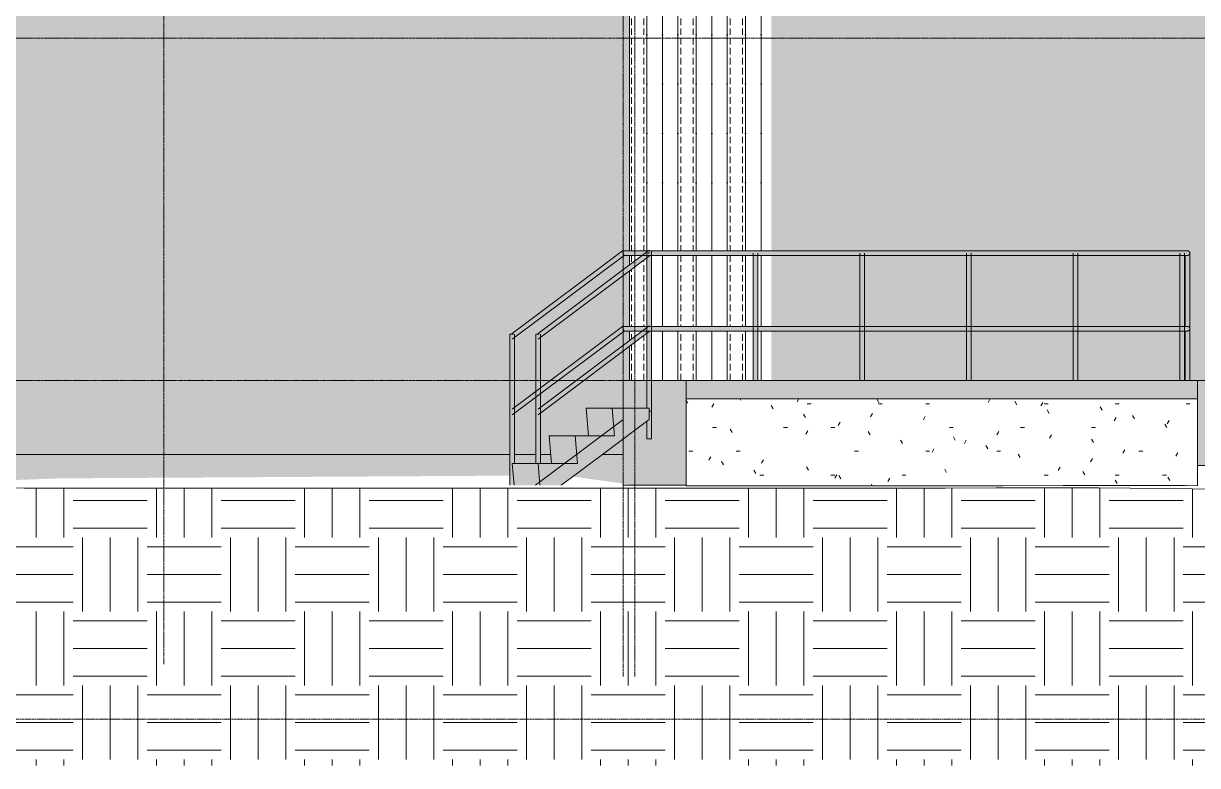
# Model space of a CAD drawing. Header units: inches. Extents: x -4221 to 4014, y -195 to 396.
# Drawn here: x 2600.9 to 2981.7, y -124.9 to 115.7 of the extents above; entities that cross this region are included whole.
import ezdxf

# ---------------------------------------------------------------- set-up
doc = ezdxf.new("R2010")
doc.units = ezdxf.units.IN
doc.header["$MEASUREMENT"] = 0
doc.linetypes.add('Aligning Line 1_8_', pattern=[0.25, 0.125, -0.125])
doc.linetypes.add('Grid Line 1_2_', pattern=[0.875, 0.5, -0.125, 0.125, -0.125])
for name, color, linetype, lineweight in [('A-FLOR-HRAL', 11, 'Continuous', 9), ('A-FLOR-LEVL', 51, 'Continuous', 9), ('A-WALL', 113, 'Continuous', 13), ('A-WALL-PATT', 111, 'Continuous', 20), ('C-BLDG-PADS', 91, 'Continuous', 9), ('C-TOPO', 7, 'Continuous', 9), ('G-ANNO-SYMB', 111, 'Aligning Line 1_8_', 9), ('S-FNDN', 32, 'Continuous', 13), ('S-GRID', 1, 'Continuous', 9), ('S-STRS', 31, 'Continuous', 13)]:
    doc.layers.add(name, color=color, linetype=linetype, lineweight=lineweight)
pattern_1 = [(0, (1273.043, 0), (30.72, 7.68), [1.267, -21.773, 1.267, -21.773, -122.88]), (0, (1273.043, 0), (30.72, 7.68), [-46.08, 1.267, -44.813, 1.267, -21.773, -53.76]), (0, (1273.043, 0), (30.72, 7.68), [-115.2, 1.267, -14.093, 1.267, -37.133]), (120, (1284.563, 3.84), (-22.011075, 22.7643), [1.267, -21.773, 1.267, -21.773, -122.88]), (120, (1284.563, 3.84), (-22.011075, 22.7643), [-46.08, 1.267, -44.813, 1.267, -21.773, -53.76]), (120, (1284.563, 3.84), (-22.011075, 22.7643), [-115.2, 1.267, -14.093, 1.267, -37.133]), (240, (1288.403, 19.2), (-8.708925, -30.4443), [1.267, -21.773, 1.267, -21.773, -122.88]), (240, (1288.403, 19.2), (-8.708925, -30.4443), [-46.08, 1.267, -44.813, 1.267, -21.773, -53.76]), (240, (1288.403, 19.2), (-8.708925, -30.4443), [-115.2, 1.267, -14.093, 1.267, -37.133])]
pattern_2 = [(90, (2803.13, 0), (-16, 1e-15), [16, 0, 0, 0]), (90, (2797.13, 0), (-16, 1e-15), [16, 0, 0, 0]), (90, (2798.13, 0), (-16, 1e-15), [2.143, -13.857]), (90, (2792.13, 0), (-16, 1e-15), [16, 0, 0, 0]), (90, (2798.13, 3.214), (-16, 1e-15), [2.143, -13.857]), (90, (2798.13, 6.429), (-16, 1e-15), [2.143, -13.857]), (90, (2798.13, 9.643), (-16, 1e-15), [2.143, -13.857]), (90, (2798.13, 12.857), (-16, 1e-15), [2.143, -13.857]), (90, (2802.13, 0), (-16, 1e-15), [2.143, -13.857]), (90, (2802.13, 3.214), (-16, 1e-15), [2.143, -13.857]), (90, (2802.13, 6.429), (-16, 1e-15), [2.143, -13.857]), (90, (2802.13, 9.643), (-16, 1e-15), [2.143, -13.857]), (90, (2802.13, 12.857), (-16, 1e-15), [2.143, -13.857])]
pattern_3 = [(0, (1273.043, 0), (24, 24), [24, -24]), (0, (1273.043, 9), (24, 24), [24, -24]), (0, (1273.043, 18), (24, 24), [24, -24]), (90, (1276.043, 21), (-24, 24), [24, -24]), (90, (1285.043, 21), (-24, 24), [24, -24]), (90, (1294.043, 21), (-24, 24), [24, -24])]

# ---------------------------------------------------------------- blocks, each defined once
blk = doc.blocks.new('Railing - Lapeyre - 1 1_2_ Post-1355937-BUILDING ELEVATION - NORTH')
at = {"layer": 'A-FLOR-HRAL'}
h = blk.add_hatch(color=256, dxfattribs=at)
h.paths.add_polyline_path([(3209.95, 16.75), (3209.93, 41.06), (3209.85, 40.87), (3209.66, 40.66), (3209.58, 40.6), (3209.4, 40.53), (3209.01, 40.5), (3208.45, 40.5), (3208.48, 17.5), (3209.4, 17.47), (3209.66, 17.34), (3209.79, 17.21), (3209.89, 17.04), (3209.94, 16.85)], flags=0)
h.paths.add_polyline_path([(3208.45, 0), (3209.95, 0), (3209.93, 16.56), (3209.79, 16.3), (3209.65, 16.16), (3209.47, 16.06), (3209.3, 16.01), (3208.92, 16), (3208.45, 16), (3208.45, 1.96)], flags=0)
for p, q in [((3208.45, 40.5), (3208.45, 17.5)), ((3209.95, 0), (3209.95, 41.25)), ((3208.45, 16), (3208.45, 0))]:
    blk.add_line(p, q, dxfattribs=at)
blk = doc.blocks.new('Railing - Lapeyre - 1 1_2_ Post-V25-BUILDING ELEVATION - NORTH')
at = {"layer": 'A-FLOR-HRAL'}
h = blk.add_hatch(color=256, dxfattribs=at)
h.paths.add_polyline_path([(3172.88, 16.75), (3172.88, 41.25), (3172.13, 40.5), (3172.17, 17.46), (3172.78, 16.85)], flags=0)
h.paths.add_polyline_path([(3172.13, 0), (3172.88, 0), (3172.88, 16.75), (3172.13, 16)], flags=0)
h = blk.add_hatch(color=256, dxfattribs=at)
h.paths.add_polyline_path([(3172.88, 16.75), (3173.63, 17.5), (3173.59, 40.54), (3172.88, 41.25), (3172.88, 16.9)], flags=0)
h.paths.add_polyline_path([(3173.63, 0), (3173.59, 16.04), (3172.88, 16.75), (3172.88, 0), (3173.62, 0)], flags=0)
for p, q in [((3172.13, 41.25), (3172.13, 0)), ((3173.63, 0), (3173.63, 41.25))]:
    blk.add_line(p, q, dxfattribs=at)
blk = doc.blocks.new('Railing - Lapeyre - 1 1_2_ Post-V26-BUILDING ELEVATION - NORTH')
at = {"layer": 'A-FLOR-HRAL'}
blk.add_hatch(color=256, dxfattribs=at).paths.add_polyline_path([(3033.83, -9), (3034.58, -9), (3034.58, 41.25), (3034.18, 41.25), (3034.17, 41.01), (3034.17, 40.87), (3034.09, 40.53), (3033.83, 39.75), (3033.87, 17.41), (3033.98, 17.24), (3034.15, 16.9), (3034.16, 16.68), (3034.17, 16.51), (3034.17, 16.37), (3034.1, 16.06), (3033.83, 15.25), (3033.83, -8.61)], flags=0)
h = blk.add_hatch(color=256, dxfattribs=at)
h.paths.add_polyline_path([(3034.93, -10), (3035.33, -10), (3035.3, 16.03), (3034.58, 16.75), (3034.58, -10), (3034.77, -10)], flags=0)
h.paths.add_polyline_path([(3034.58, 16.75), (3035.33, 17.56), (3035.3, 40.53), (3034.58, 41.25), (3034.58, 16.94)], flags=0)
for p, q in [((3033.83, 41.25), (3033.83, -9)), ((3034.2, 41.25), (3034.58, 41.25)), ((3035.33, -10), (3035.33, 41.25)), ((3035.33, -10), (3034.58, -10))]:
    blk.add_line(p, q, dxfattribs=at)
blk = doc.blocks.new('Railing - Railing-1339868-BUILDING ELEVATION - NORTH')
at = {"layer": 'A-FLOR-HRAL'}
blk.add_hatch(color=256, dxfattribs=at).paths.add_polyline_path([(3209.95, 41.25), (3209.93, 41.44), (3209.85, 41.62), (3209.66, 41.84), (3209.58, 41.9), (3209.4, 41.97), (3209.2, 42), (3035.25, 41.97), (3035.11, 41.87), (3034.77, 41.69), (3034.58, 41.62), (3034.58, 41.25), (3209.66, 41.25)], flags=0)
h = blk.add_hatch(color=256, dxfattribs=at)
h.paths.add_polyline_path([(3207.45, 41.25), (3208.2, 40.5), (3209.4, 40.53), (3209.66, 40.66), (3209.74, 40.73), (3209.85, 40.87), (3209.93, 41.06), (3209.95, 41.25), (3207.65, 41.25)], flags=0)
h.paths.add_polyline_path([(3204.43, 40.5), (3206.73, 40.53), (3207.45, 41.25), (3172.88, 41.25), (3173.63, 40.5), (3184.19, 40.5)], flags=0)
h.paths.add_polyline_path([(3139.05, 40.5), (3172.17, 40.54), (3172.88, 41.25), (3138.3, 41.25), (3139.04, 40.51)], flags=0)
h.paths.add_polyline_path([(3103.73, 41.25), (3104.48, 40.5), (3137.58, 40.53), (3138.3, 41.25), (3103.92, 41.25)], flags=0)
h.paths.add_polyline_path([(3069.15, 41.25), (3069.9, 40.5), (3103, 40.53), (3103.73, 41.25), (3069.35, 41.25)], flags=0)
h.paths.add_polyline_path([(3035.33, 40.5), (3068.43, 40.53), (3069.15, 41.25), (3034.58, 41.25), (3035.33, 40.5)], flags=0)
h = blk.add_hatch(color=256, dxfattribs=at)
h.paths.add_polyline_path([(3209.66, 16.75), (3209.95, 16.75), (3209.93, 16.94), (3209.85, 17.13), (3209.66, 17.34), (3209.58, 17.4), (3209.29, 17.49), (3208.91, 17.5), (3208.18, 17.47), (3207.45, 16.75)], flags=0)
h.paths.add_polyline_path([(3172.88, 16.75), (3207.45, 16.75), (3206.7, 17.5), (3173.59, 17.46), (3173.03, 16.9)], flags=0)
h.paths.add_polyline_path([(3138.3, 16.75), (3172.88, 16.75), (3172.13, 17.5), (3139.03, 17.47), (3138.42, 16.86)], flags=0)
h.paths.add_polyline_path([(3103.73, 16.75), (3138.3, 16.75), (3137.55, 17.5), (3104.45, 17.47), (3103.8, 16.83)], flags=0)
h.paths.add_polyline_path([(3076.64, 16.75), (3103.73, 16.75), (3102.98, 17.5), (3069.88, 17.47), (3069.15, 16.75), (3074.2, 16.75)], flags=0)
h.paths.add_polyline_path([(3069.15, 16.75), (3068.4, 17.5), (3035.3, 17.47), (3034.58, 16.75), (3068.56, 16.75)], flags=0)
h = blk.add_hatch(color=256, dxfattribs=at)
h.paths.add_polyline_path([(3207.45, 16.75), (3208.2, 16), (3209.4, 16.03), (3209.66, 16.16), (3209.73, 16.22), (3209.85, 16.37), (3209.93, 16.56), (3209.95, 16.75), (3209.66, 16.75)], flags=0)
h.paths.add_polyline_path([(3172.88, 16.75), (3173.63, 16), (3206.73, 16.03), (3207.45, 16.75), (3183.53, 16.75)], flags=0)
h.paths.add_polyline_path([(3138.3, 16.75), (3139.05, 16), (3172.17, 16.04), (3172.88, 16.75), (3141.72, 16.75)], flags=0)
h.paths.add_polyline_path([(3103.73, 16.75), (3104.48, 16), (3137.58, 16.03), (3138.3, 16.75), (3120.82, 16.75)], flags=0)
h.paths.add_polyline_path([(3069.15, 16.75), (3069.9, 16), (3103, 16.03), (3103.73, 16.75), (3074.2, 16.75)], flags=0)
h.paths.add_polyline_path([(3035.33, 16), (3068.43, 16.03), (3069.15, 16.75), (3034.58, 16.75), (3035.33, 16)], flags=0)
for p, q in [((3209.2, 42), (3034.58, 42)), ((3034.58, 41.25), (3034.58, 41.62)), ((3034.58, 40.5), (3209.2, 40.5)), ((3209.2, 17.5), (3034.58, 17.5)), ((3034.58, 16), (3209.2, 16))]:
    blk.add_line(p, q, dxfattribs=at)
for points, knots in [([(3209.95, 41.25), (3209.95, 41.32), (3209.94, 41.41), (3209.9, 41.54), (3209.85, 41.63), (3209.81, 41.69), (3209.77, 41.74), (3209.72, 41.79), (3209.66, 41.85), (3209.59, 41.89), (3209.54, 41.92), (3209.49, 41.94), (3209.44, 41.96), (3209.4, 41.97), (3209.35, 41.99), (3209.3, 41.99), (3209.25, 42), (3209.22, 42), (3209.2, 42)], [0, 0, 0, 0, 0.0833333, 0.125, 0.1666667, 0.2083333, 0.2291667, 0.25, 0.2916667, 0.3333333, 0.3541667, 0.375, 0.3958333, 0.4166667, 0.4375, 0.4583333, 0.4791667, 0.5, 0.5, 0.5, 0.5]), ([(3209.2, 40.5), (3209.22, 40.5), (3209.25, 40.5), (3209.3, 40.51), (3209.35, 40.51), (3209.4, 40.53), (3209.44, 40.54), (3209.49, 40.56), (3209.54, 40.58), (3209.58, 40.6), (3209.62, 40.63), (3209.67, 40.66), (3209.72, 40.71), (3209.77, 40.76), (3209.81, 40.81), (3209.85, 40.87), (3209.9, 40.96), (3209.94, 41.09), (3209.95, 41.18), (3209.95, 41.25)], [0.5, 0.5, 0.5, 0.5, 0.5208333, 0.5416667, 0.5625, 0.5833333, 0.6041667, 0.625, 0.6458333, 0.6666667, 0.6875, 0.7083333, 0.75, 0.7708333, 0.7916667, 0.8333333, 0.875, 0.9166667, 1, 1, 1, 1]), ([(3209.95, 16.75), (3209.95, 16.82), (3209.94, 16.91), (3209.9, 17.04), (3209.85, 17.13), (3209.81, 17.19), (3209.77, 17.24), (3209.72, 17.29), (3209.66, 17.35), (3209.59, 17.39), (3209.54, 17.42), (3209.49, 17.44), (3209.44, 17.46), (3209.4, 17.47), (3209.35, 17.49), (3209.3, 17.49), (3209.25, 17.5), (3209.22, 17.5), (3209.2, 17.5)], [0, 0, 0, 0, 0.0833333, 0.125, 0.1666667, 0.2083333, 0.2291667, 0.25, 0.2916667, 0.3333333, 0.3541667, 0.375, 0.3958333, 0.4166667, 0.4375, 0.4583333, 0.4791667, 0.5, 0.5, 0.5, 0.5]), ([(3209.2, 16), (3209.22, 16), (3209.25, 16), (3209.3, 16.01), (3209.35, 16.01), (3209.4, 16.03), (3209.44, 16.04), (3209.49, 16.06), (3209.54, 16.08), (3209.58, 16.1), (3209.62, 16.13), (3209.67, 16.16), (3209.72, 16.21), (3209.77, 16.26), (3209.81, 16.31), (3209.85, 16.37), (3209.9, 16.46), (3209.94, 16.59), (3209.95, 16.68), (3209.95, 16.75)], [0.5, 0.5, 0.5, 0.5, 0.5208333, 0.5416667, 0.5625, 0.5833333, 0.6041667, 0.625, 0.6458333, 0.6666667, 0.6875, 0.7083333, 0.75, 0.7708333, 0.7916667, 0.8333333, 0.875, 0.9166667, 1, 1, 1, 1])]:
    blk.add_open_spline(points, degree=3, knots=knots, dxfattribs=at)
for name, p in [('Railing - Lapeyre - 1 1_2_ Post-V26-BUILDING ELEVATION - NORTH', (0, 0)), ('Railing - Lapeyre - 1 1_2_ Post-V25-BUILDING ELEVATION - NORTH', (-103.73, 0)), ('Railing - Lapeyre - 1 1_2_ Post-V25-BUILDING ELEVATION - NORTH', (-69.15, 0)), ('Railing - Lapeyre - 1 1_2_ Post-V25-BUILDING ELEVATION - NORTH', (-34.58, 0)), ('Railing - Lapeyre - 1 1_2_ Post-V25-BUILDING ELEVATION - NORTH', (0, 0)), ('Railing - Lapeyre - 1 1_2_ Post-V25-BUILDING ELEVATION - NORTH', (34.58, 0)), ('Railing - Lapeyre - 1 1_2_ Post-1355937-BUILDING ELEVATION - NORTH', (0, 0))]:
    blk.add_blockref(name, p)
blk = doc.blocks.new('Railing - Lapeyre - 1 1_2_ Post-1355956-BUILDING ELEVATION - NORTH')
at = {"layer": 'A-FLOR-HRAL'}
for p, q in [((3033.83, 42), (3033.83, -9)), ((3033.83, 42), (3034.58, 42)), ((3034.58, 42), (3035.3, 42)), ((3035.33, 41.29), (3035.33, 42)), ((3035.33, 16.79), (3035.33, 41.21)), ((3035.33, -10), (3035.33, 16.71))]:
    blk.add_line(p, q, dxfattribs=at)
blk = doc.blocks.new('Railing - Lapeyre - 1 1_2_ Post-V27-BUILDING ELEVATION - NORTH')
at = {"layer": 'A-FLOR-HRAL'}
blk.add_hatch(color=256, dxfattribs=at).paths.add_polyline_path([(2990.21, -33.94), (2990.21, 15), (2989.46, 15), (2989.48, -33.9), (2989.83, -33.93), (2990.2, -33.94)], flags=0)
h = blk.add_hatch(color=256, dxfattribs=at)
h.paths.add_polyline_path([(2990.21, -33.94), (2990.78, -33.91), (2990.21, -27), (2990.21, -33.59)], flags=0)
h.paths.add_polyline_path([(2990.74, -27), (2990.96, -27), (2990.93, -10.61), (2990.21, -10.25), (2990.21, -27), (2990.71, -27)], flags=0)
h.paths.add_polyline_path([(2990.21, -10.25), (2990.96, -8.75), (2990.93, 13.89), (2990.21, 14.25), (2990.21, -10.01)], flags=0)
h.paths.add_polyline_path([(2990.21, 14.25), (2990.58, 15), (2990.21, 15), (2990.21, 14.49)], flags=0)
for p, q in [((2989.46, 15), (2989.46, -33.95)), ((2989.46, 15), (2990.21, 15)), ((2990.21, 15), (2990.58, 15)), ((2990.96, -27), (2990.96, 15))]:
    blk.add_line(p, q, dxfattribs=at)
blk = doc.blocks.new('Railing - Railing-1340472-BUILDING ELEVATION - NORTH')
at = {"layer": 'A-FLOR-HRAL'}
for points in [[(2990.21, 14.25), (3026.21, 41.25), (3025.92, 41.97), (2990.21, 15.16), (2990.21, 15), (2990.58, 15), (2990.4, 14.64)], [(3026.27, 41.25), (3034.58, 41.25), (3033.83, 42), (3025.97, 41.97), (3026.21, 41.25)], [(2990.96, 13.88), (3026.45, 40.53), (3026.21, 41.25), (2990.21, 14.25), (2990.93, 13.89)], [(3026.46, 40.5), (3032.4, 40.53), (3034.15, 41.11), (3034.18, 41.25), (3026.21, 41.25), (3026.45, 40.53)], [(3027.37, 16.75), (3034.17, 16.77), (3034.09, 17.05), (3033.83, 17.5), (3025.97, 17.47), (3026.21, 16.75), (3026.75, 16.75)], [(3031.98, 16), (3032.4, 16.03), (3034.15, 16.61), (3034.18, 16.75), (3026.21, 16.75), (3026.46, 16), (3031.62, 16)]]:
    blk.add_hatch(color=256, dxfattribs=at).paths.add_polyline_path(points, flags=0)
h = blk.add_hatch(color=256, dxfattribs=at)
h.paths.add_polyline_path([(2998.58, -3.97), (3026.21, 16.75), (3025.92, 17.47), (2999.3, -2.52), (2998.73, -3.67)], flags=0)
h.paths.add_polyline_path([(2990.21, -10.25), (2998.58, -3.97), (2997.83, -3.6), (2990.93, -8.8), (2990.4, -9.86)], flags=0)
h = blk.add_hatch(color=256, dxfattribs=at)
h.paths.add_polyline_path([(2998.58, -3.97), (2999.33, -4.35), (3026.45, 16.03), (3026.21, 16.75), (3000.62, -2.44)], flags=0)
h.paths.add_polyline_path([(2990.96, -10.62), (2997.85, -5.42), (2998.58, -3.97), (2990.21, -10.25), (2990.93, -10.61)], flags=0)
for p, q in [((3025.96, 42), (2990.21, 15.19)), ((3034.58, 42), (3025.96, 42)), ((2990.21, 13.31), (3026.46, 40.5)), ((3026.46, 40.5), (3034.58, 40.5)), ((3025.96, 17.5), (2990.21, -9.31)), ((2990.21, -11.19), (3026.46, 16)), ((3034.58, 17.5), (3025.96, 17.5)), ((3026.46, 16), (3034.58, 16))]:
    blk.add_line(p, q, dxfattribs=at)
at = {"layer": 'A-FLOR-HRAL', "flags": 128}
blk.add_lwpolyline([(2990.21, 15.01), (2990.21, 15.06), (2990.21, 15.16), (2990.21, 15.19)], dxfattribs=at)
at = {"layer": 'A-FLOR-HRAL'}
for points in [[(3026.21, 41.25), (3026.19, 41.32), (3026.14, 41.45), (3026.08, 41.63), (3026.03, 41.79), (3025.99, 41.91), (3025.96, 41.98), (3025.96, 42), (3025.96, 42)], [(3026.21, 16.75), (3026.19, 16.82), (3026.14, 16.95), (3026.08, 17.13), (3026.03, 17.29), (3025.99, 17.41), (3025.96, 17.48), (3025.96, 17.5), (3025.96, 17.5)]]:
    blk.add_open_spline(points, degree=3, dxfattribs=at)
for points in [[(3026.46, 40.5), (3026.46, 40.5), (3026.44, 40.55), (3026.39, 40.71), (3026.33, 40.87), (3026.27, 41.05), (3026.23, 41.18), (3026.21, 41.25)], [(3026.46, 16), (3026.46, 16), (3026.44, 16.05), (3026.39, 16.21), (3026.33, 16.37), (3026.27, 16.55), (3026.23, 16.68), (3026.21, 16.75)]]:
    blk.add_open_spline(points, degree=3, knots=[0.5, 0.5, 0.5, 0.5, 0.6666667, 0.75, 0.8333333, 0.9166667, 1, 1, 1, 1], dxfattribs=at)
for name in ['Railing - Lapeyre - 1 1_2_ Post-1355956-BUILDING ELEVATION - NORTH', 'Railing - Lapeyre - 1 1_2_ Post-V27-BUILDING ELEVATION - NORTH']:
    blk.add_blockref(name, (0, 0))
blk = doc.blocks.new('Railing - Lapeyre - 1 1_2_ Post-1355958-BUILDING ELEVATION - NORTH')
at = {"layer": 'A-FLOR-HRAL'}
h = blk.add_hatch(color=254, dxfattribs=at)
h.paths.add_polyline_path([(3033.85, -19), (3034.58, -19), (3034.56, -12.7), (3033.83, -13.25), (3033.83, -19)], flags=0)
h.paths.add_polyline_path([(3034.58, 41.25), (3034.58, 42), (3033.85, 41.97), (3034.44, 41.39)], flags=0)
h = blk.add_hatch(color=254, dxfattribs=at)
h.paths.add_polyline_path([(3035.33, -19), (3035.29, -10), (3034.58, -10), (3034.58, -19), (3035.3, -19)], flags=0)
h.paths.add_polyline_path([(3034.58, 41.65), (3034.83, 41.72), (3035.3, 42), (3034.58, 41.97), (3034.58, 41.72)], flags=0)
for p, q in [((3033.83, 42), (3033.83, -9)), ((3033.83, 42), (3034.58, 42)), ((3034.58, 42), (3035.3, 42)), ((3035.33, 41.29), (3035.33, 42)), ((3035.33, 16.79), (3035.33, 41.21)), ((3035.33, -19), (3035.33, 16.71)), ((3033.83, -13.25), (3033.83, -19)), ((3034.58, -19), (3033.83, -19)), ((3035.33, -19), (3034.58, -19))]:
    blk.add_line(p, q, dxfattribs=at)
blk = doc.blocks.new('Railing - Lapeyre - 1 1_2_ Post-V33-BUILDING ELEVATION - NORTH')
at = {"layer": 'A-FLOR-HRAL'}
h = blk.add_hatch(color=254, dxfattribs=at)
h.paths.add_polyline_path([(2998.58, -33.88), (2998.56, -33.42), (2997.97, -33.86), (2998.57, -33.88)], flags=0)
h.paths.add_polyline_path([(2997.83, -27), (2998.58, -27), (2998.58, -3.97), (2997.83, -5.47), (2997.83, -26.23)], flags=0)
h.paths.add_polyline_path([(2998.58, -3.97), (2998.58, 15), (2997.83, 15), (2997.88, -3.62), (2998.45, -3.91)], flags=0)
h = blk.add_hatch(color=254, dxfattribs=at)
h.paths.add_polyline_path([(2998.58, -33.88), (2999.15, -33.86), (2999.08, -33.03), (2998.58, -33.41), (2998.58, -33.76)], flags=0)
h.paths.add_polyline_path([(2999.32, -27), (2999.33, -27), (2999.3, -10.61), (2998.58, -10.25), (2998.58, -27), (2999.3, -27)], flags=0)
h.paths.add_polyline_path([(2998.58, -10.25), (2999.33, -8.75), (2999.3, -4.33), (2998.58, -3.97), (2998.58, -10.01)], flags=0)
h.paths.add_polyline_path([(2998.58, 14.25), (2998.95, 15), (2998.58, 15), (2998.58, 14.49)], flags=0)
h.paths.add_polyline_path([(2998.58, -3.97), (2999.33, -2.47), (2999.3, 13.89), (2998.58, 14.25), (2998.58, -3.78)], flags=0)
for p, q in [((2997.83, 15), (2997.83, -27)), ((2997.83, 15), (2998.58, 15)), ((2998.58, 15), (2998.95, 15)), ((2999.33, -27), (2999.33, 15))]:
    blk.add_line(p, q, dxfattribs=at)
blk = doc.blocks.new('Railing - Railing-1379388-BUILDING ELEVATION - NORTH')
at = {"layer": 'A-FLOR-HRAL'}
h = blk.add_hatch(color=254, dxfattribs=at)
h.paths.add_polyline_path([(2998.58, 14.25), (3034.18, 40.95), (3034.15, 41.11), (3032.25, 40.44), (2998.58, 15.16), (2998.58, 15), (2998.95, 15), (2998.7, 14.49)], flags=0)
h.paths.add_polyline_path([(3034.5, 42), (3034.58, 42), (3034.54, 42.16), (3034.38, 42), (3034.5, 42)], flags=0)
for points in [[(2999.33, 13.88), (3033.84, 39.79), (3033.93, 40.07), (3034.05, 40.39), (3034.17, 40.88), (3034.18, 40.95), (2998.58, 14.25), (2999.3, 13.89)], [(2998.58, -10.25), (3034.18, 16.45), (3034.15, 16.61), (3032.25, 15.94), (2999.3, -8.8), (2998.77, -9.86)], [(2999.33, -10.62), (3033.84, 15.29), (3033.93, 15.57), (3034.05, 15.89), (3034.17, 16.38), (3034.18, 16.45), (2998.58, -10.25), (2999.3, -10.61)]]:
    blk.add_hatch(color=254, dxfattribs=at).paths.add_polyline_path(points, flags=0)
for p, q in [((3034.58, 42.19), (2998.58, 15.19)), ((2998.58, 13.31), (3034.58, 40.31)), ((3034.58, 17.69), (2998.58, -9.31)), ((2998.58, -11.19), (3034.58, 15.81))]:
    blk.add_line(p, q, dxfattribs=at)
at = {"layer": 'A-FLOR-HRAL', "flags": 128}
for points in [[(3034.58, 42.19), (3034.58, 42.16), (3034.58, 42.06), (3034.58, 42.01)], [(2998.58, 15.01), (2998.58, 15.06), (2998.58, 15.16), (2998.58, 15.19)]]:
    blk.add_lwpolyline(points, dxfattribs=at)
for name in ['Railing - Lapeyre - 1 1_2_ Post-1355958-BUILDING ELEVATION - NORTH', 'Railing - Lapeyre - 1 1_2_ Post-V33-BUILDING ELEVATION - NORTH']:
    blk.add_blockref(name, (0, 0))

msp = doc.modelspace()

# ---------------------------------------------------------------- hatches: boundary and pattern name
at = {"layer": 'A-WALL-PATT', "lineweight": 9}
h = msp.add_hatch(dxfattribs=at)
h.set_pattern_fill('FP_26', color=9, style=0, pattern_type=2)
h.set_pattern_definition([(90, (2854.442, 0), (-16, 1e-15), [16, 0, 0, 0]), (90, (2848.442, 0), (-16, 1e-15), [16, 0, 0, 0]), (90, (2849.442, 0), (-16, 1e-15), [2.143, -13.857]), (90, (2843.442, 0), (-16, 1e-15), [16, 0, 0, 0]), (90, (2849.442, 3.214), (-16, 1e-15), [2.143, -13.857]), (90, (2849.442, 6.429), (-16, 1e-15), [2.143, -13.857]), (90, (2849.442, 9.643), (-16, 1e-15), [2.143, -13.857]), (90, (2849.442, 12.857), (-16, 1e-15), [2.143, -13.857]), (90, (2853.442, 0), (-16, 1e-15), [2.143, -13.857]), (90, (2853.442, 3.214), (-16, 1e-15), [2.143, -13.857]), (90, (2853.442, 6.429), (-16, 1e-15), [2.143, -13.857]), (90, (2853.442, 9.643), (-16, 1e-15), [2.143, -13.857]), (90, (2853.442, 12.857), (-16, 1e-15), [2.143, -13.857])])
h.paths.add_polyline_path([(2991.54415, -27.63512), (3328.31706, -27.63512), (3328.31706, 215.13031), (2874.69206, 215.13031), (2874.69206, 208.53677), (2843.44206, 208.53677), (2843.44206, 42), (2978.63618, 41.97444), (2978.89926, 41.83645), (2978.97239, 41.78033), (2979.09158, 41.625), (2979.16651, 41.44411), (2979.19206, 41.05589), (2979.19206, 0), (2981.69206, 0), (2981.69206, -27.63512)], flags=0)
h.paths.add_polyline_path([(2843.44206, 0), (2872.21706, 0), (2872.21706, 16), (2843.44206, 16)], flags=0)
h.paths.add_polyline_path([(2873.71706, 0), (2906.79206, 0), (2906.79206, 16), (2873.71706, 16)], flags=0)
h.paths.add_polyline_path([(2977.69206, 0), (2977.69206, 16), (2977.44206, 16), (2977.44206, 0)], flags=0)
h.paths.add_polyline_path([(2908.29206, 0), (2941.36706, 0), (2941.36706, 16), (2908.29206, 16)], flags=0)
h.paths.add_polyline_path([(2975.94206, 0), (2975.94206, 16), (2942.86706, 16), (2942.86706, 0), (2973.67323, 0)], flags=0)
h.paths.add_polyline_path([(2906.79206, 17.5), (2906.79206, 40.5), (2873.71706, 40.5), (2873.71706, 17.5), (2890.05673, 17.5)], flags=0)
h.paths.add_polyline_path([(2848.24848, 17.5), (2872.21706, 17.5), (2872.21706, 40.5), (2843.44206, 40.5), (2843.44206, 17.5), (2845.98413, 17.5)], flags=0)
h.paths.add_polyline_path([(2908.29206, 17.5), (2941.36706, 17.5), (2941.36706, 40.5), (2908.29206, 40.5), (2908.29206, 30.15379)], flags=0)
h.paths.add_polyline_path([(2963.8015, 17.5), (2975.94206, 17.5), (2975.94206, 40.5), (2942.86706, 40.5), (2942.86706, 17.5), (2952.7691, 17.5)], flags=0)
h.paths.add_polyline_path([(2977.44206, 17.5), (2977.69206, 17.5), (2977.69206, 40.5), (2977.44206, 40.5), (2977.44206, 17.81935)], flags=0)
h.paths.add_polyline_path([(3093.75456, 167.52387), (3093.75456, 177.5633), (3110.50456, 177.5633), (3110.50456, 167.52387), (3094.25456, 167.52387)], flags=0)
h.paths.add_polyline_path([(3094.45797, 168.43845), (3094.75456, 168.43845), (3094.75456, 176.86617), (3094.45797, 176.82784), (3094.45797, 176.71501)], flags=0)
h.paths.add_polyline_path([(3109.50456, 168.43845), (3109.80116, 168.43845), (3109.80116, 176.86617), (3109.50456, 176.82784), (3109.50456, 176.49459)], flags=0)
h = msp.add_hatch(dxfattribs=at)
h.set_pattern_fill('FP_25', color=9, style=0, pattern_type=2)
h.set_pattern_definition(pattern_2)
h.paths.add_polyline_path([(2771.44534, -24), (2771.94534, -24), (2771.44534, -18), (2784.19534, -18), (2783.44534, -9), (2795.44206, -9), (2795.44206, 0), (2797.44206, 0), (2797.44206, 11.03125), (2768.56706, -10.625), (2768.56706, -24)], flags=0)
h.paths.add_polyline_path([(2792.56706, -24), (2795.44206, -24), (2795.44206, -18.96875), (2788.73373, -24)], flags=0)
h.paths.add_polyline_path([(2767.06706, -24), (2767.06706, -5.47121), (2760.19534, -10.625), (2760.19534, -24), (2764.63198, -24)], flags=0)
h.paths.add_polyline_path([(2758.69534, -24), (2758.7209, 15), (2759.44534, 15), (2759.44534, 15.1875), (2795.26857, 42), (2797.44206, 42), (2797.44206, 208.53677), (1354.69206, 208.53677), (1354.71762, 139.44411), (1354.79254, 139.625), (1354.91173, 139.78033), (1355.06706, 139.89952), (1355.24795, 139.97444), (1355.68611, 140), (1410.41067, 140.00336), (1410.59189, 140.07747), (1410.78611, 140.10216), (1411.1335, 140.01139), (1411.33291, 139.89952), (1567.16066, 48.97041), (1567.16066, 0), (1654.87956, 0), (1654.87956, 84), (1694.87956, 84), (1694.87956, 0), (1725.59415, 0), (1725.59415, -6), (1725.59415, -6.00628), (1725.59415, -24), (2722.82373, -24)], flags=0)
h.paths.add_polyline_path([(2788.36201, -18), (2792.56706, -18), (2792.31971, -15.03173), (2791.81706, -15.40871)], flags=0)
h.paths.add_polyline_path([(2768.56706, -8.75), (2797.44206, 12.90625), (2797.44206, 16), (2795.66185, 15.97488), (2768.56706, -4.34621), (2768.56706, -8.61159)], flags=0)
h.paths.add_polyline_path([(2760.19534, -8.75), (2767.06706, -3.59621), (2767.09262, 15), (2767.81706, 15), (2767.81706, 15.1875), (2797.44206, 37.40625), (2797.44206, 40.5), (2795.66185, 40.47488), (2760.19534, 13.875), (2760.19534, -5.08746)], flags=0)
h.paths.add_polyline_path([(2768.56706, -2.47121), (2795.26857, 17.5), (2797.44206, 17.5), (2797.44206, 35.53125), (2768.56706, 13.875), (2768.56706, 0)], flags=0)
h.paths.add_polyline_path([(1468.57623, 0), (1558.98479, 0), (1404.69907, 90), (1354.69206, 90), (1354.69206, 0), (1421.4004, 0)], flags=0)
h.paths.add_polyline_path([(1566.16149, 9.70603), (1566.16066, 12.42563), (1555.65923, 18.55146), (1555.66066, 15.83152), (1566.16066, 9.70652)], flags=0)
h.paths.add_polyline_path([(1566.16268, 13.58215), (1566.16066, 17.42563), (1555.65767, 23.55238), (1555.66066, 19.70833), (1566.16066, 13.58333)], flags=0)
h.paths.add_polyline_path([(1554.66141, 16.41442), (1554.66066, 19.13396), (1519.65923, 39.55146), (1519.66066, 36.83152), (1554.66066, 16.41485)], flags=0)
h.paths.add_polyline_path([(1566.16422, 18.58126), (1566.16066, 22.42563), (1555.6561, 28.55329), (1555.66066, 24.70833), (1566.16066, 18.58333)], flags=0)
h.paths.add_polyline_path([(1554.66261, 20.29053), (1554.66066, 24.13396), (1519.65767, 44.55238), (1519.66066, 40.70833), (1554.66066, 20.29167)], flags=0)
h.paths.add_polyline_path([(1566.16575, 23.58036), (1566.16066, 27.42563), (1555.65453, 33.55421), (1555.66066, 29.70833), (1566.16066, 23.58333)], flags=0)
h.paths.add_polyline_path([(1554.66415, 25.28963), (1554.66066, 29.13396), (1519.6561, 49.55329), (1519.66066, 45.70833), (1554.66066, 25.29167)], flags=0)
h.paths.add_polyline_path([(1566.16728, 28.57947), (1566.16066, 32.42563), (1555.65296, 38.55512), (1555.66066, 34.70833), (1566.16066, 28.58333)], flags=0)
h.paths.add_polyline_path([(1554.6657, 30.28873), (1554.66066, 34.13396), (1519.65453, 54.55421), (1519.66066, 50.70833), (1554.66066, 30.29167)], flags=0)
h.paths.add_polyline_path([(1566.16882, 33.57857), (1566.16066, 37.42563), (1555.65139, 43.55604), (1555.66066, 39.70833), (1566.16066, 33.58333)], flags=0)
h.paths.add_polyline_path([(1554.66724, 35.28783), (1554.66066, 39.13396), (1519.65296, 59.55512), (1519.66066, 55.70833), (1554.66066, 35.29167)], flags=0)
h.paths.add_polyline_path([(1518.66141, 37.41442), (1518.66066, 40.13396), (1507.65923, 46.55146), (1507.66066, 43.83152), (1518.66066, 37.41485)], flags=0)
h.paths.add_polyline_path([(1566.17035, 38.57768), (1566.13453, 41.86202), (1555.65001, 47.97799), (1555.66066, 44.70833), (1566.16066, 38.58333)], flags=0)
h.paths.add_polyline_path([(1554.66879, 40.28693), (1554.66066, 44.13396), (1519.65139, 64.55604), (1519.66066, 60.70833), (1554.66066, 40.29167)], flags=0)
h.paths.add_polyline_path([(1518.66261, 41.29053), (1518.66066, 45.13396), (1507.65767, 51.55238), (1507.66066, 47.70833), (1518.66066, 41.29167)], flags=0)
h.paths.add_polyline_path([(1566.17189, 43.57678), (1566.16066, 47.84678), (1555.64812, 53.97909), (1555.66066, 49.70833), (1566.16066, 43.58333)], flags=0)
h.paths.add_polyline_path([(1506.66141, 44.41442), (1506.66066, 47.13396), (1471.65923, 67.55146), (1471.66066, 64.83152), (1506.66066, 44.41485)], flags=0)
h.paths.add_polyline_path([(1554.67033, 45.28602), (1554.66066, 48.55511), (1519.65001, 68.97799), (1519.66066, 65.70833), (1554.66066, 45.29167)], flags=0)
h.paths.add_polyline_path([(1518.66415, 46.28963), (1518.66066, 50.13396), (1507.6561, 56.55329), (1507.66066, 52.70833), (1518.66066, 46.29167)], flags=0)
h.paths.add_polyline_path([(1506.66261, 48.29053), (1506.66066, 52.13396), (1471.65767, 72.55238), (1471.66066, 68.70833), (1506.66066, 48.29167)], flags=0)
h.paths.add_polyline_path([(1554.67188, 50.28512), (1554.66066, 54.55511), (1519.64812, 74.97909), (1519.66066, 70.70833), (1554.66066, 50.29167)], flags=0)
h.paths.add_polyline_path([(1518.6657, 51.28873), (1518.66066, 55.13396), (1507.65453, 61.55421), (1507.66066, 57.70833), (1518.66066, 51.29167)], flags=0)
h.paths.add_polyline_path([(1506.66415, 53.28963), (1506.66066, 57.13396), (1471.6561, 77.55329), (1471.66066, 73.70833), (1506.66066, 53.29167)], flags=0)
h.paths.add_polyline_path([(1518.66724, 56.28783), (1518.66066, 60.13396), (1507.65296, 66.55512), (1507.66066, 62.70833), (1518.66066, 56.29167)], flags=0)
h.paths.add_polyline_path([(1506.6657, 58.28873), (1506.66066, 62.13396), (1471.65453, 82.55421), (1471.66066, 78.70833), (1506.66066, 58.29167)], flags=0)
h.paths.add_polyline_path([(1518.66879, 61.28693), (1518.66066, 65.13396), (1507.65139, 71.55604), (1507.66066, 67.70833), (1518.66066, 61.29167)], flags=0)
h.paths.add_polyline_path([(1506.66724, 63.28783), (1506.66066, 67.13396), (1471.65296, 87.55512), (1471.66066, 83.70833), (1506.66066, 63.29167)], flags=0)
h.paths.add_polyline_path([(1470.66141, 65.41442), (1470.66066, 68.13396), (1459.65923, 74.55146), (1459.66066, 71.83152), (1470.66066, 65.41485)], flags=0)
h.paths.add_polyline_path([(1518.67033, 66.28602), (1518.66066, 69.55511), (1507.65001, 75.96741), (1507.66066, 72.70833), (1518.66066, 66.29167)], flags=0)
h.paths.add_polyline_path([(1506.66879, 68.28693), (1506.66066, 72.13396), (1471.65139, 92.55604), (1471.66066, 88.70833), (1506.66066, 68.29167)], flags=0)
h.paths.add_polyline_path([(1470.66261, 69.29053), (1470.66066, 73.13396), (1459.65767, 79.55238), (1459.66066, 75.70833), (1470.66066, 69.29167)], flags=0)
h.paths.add_polyline_path([(1518.67188, 71.28512), (1518.66066, 75.55511), (1507.64812, 81.97909), (1507.66066, 77.70833), (1518.66066, 71.29167)], flags=0)
h.paths.add_polyline_path([(1458.66141, 72.41442), (1458.66066, 75.13396), (1423.65923, 95.55146), (1423.66066, 92.83152), (1458.66066, 72.41485)], flags=0)
h.paths.add_polyline_path([(1506.67033, 73.28602), (1506.66066, 76.55511), (1471.65001, 96.97799), (1471.66066, 93.70833), (1506.66066, 73.29167)], flags=0)
h.paths.add_polyline_path([(1470.66415, 74.28963), (1470.66066, 78.13396), (1459.6561, 84.55329), (1459.66066, 80.70833), (1470.66066, 74.29167)], flags=0)
h.paths.add_polyline_path([(1458.66261, 76.29053), (1458.66066, 80.13396), (1423.65767, 100.55238), (1423.66066, 96.70833), (1458.66066, 76.29167)], flags=0)
h.paths.add_polyline_path([(1506.67188, 78.28512), (1506.66066, 82.55511), (1471.64812, 102.97909), (1471.66066, 98.70833), (1506.66066, 78.29167)], flags=0)
h.paths.add_polyline_path([(1470.6657, 79.28873), (1470.66066, 83.13396), (1459.65453, 89.55421), (1459.66066, 85.70833), (1470.66066, 79.29167)], flags=0)
h.paths.add_polyline_path([(1458.66415, 81.28963), (1458.66066, 85.13396), (1423.6561, 105.55329), (1423.66066, 101.70833), (1458.66066, 81.29167)], flags=0)
h.paths.add_polyline_path([(1470.66724, 84.28783), (1470.66066, 88.13396), (1459.65296, 94.55512), (1459.66066, 90.70833), (1470.66066, 84.29167)], flags=0)
h.paths.add_polyline_path([(1458.6657, 86.28873), (1458.66066, 90.13396), (1423.65453, 110.55421), (1423.66066, 106.70833), (1458.66066, 86.29167)], flags=0)
h.paths.add_polyline_path([(1470.66879, 89.28693), (1470.66066, 93.13396), (1459.65139, 99.55604), (1459.66066, 95.70833), (1470.66066, 89.29167)], flags=0)
h.paths.add_polyline_path([(1458.66724, 91.28783), (1458.66066, 95.13396), (1423.65296, 115.55512), (1423.66066, 111.70833), (1458.66066, 91.29167)], flags=0)
h.paths.add_polyline_path([(1422.66141, 93.41442), (1422.66066, 96.13396), (1413.16066, 101.67563), (1413.16066, 98.95652), (1422.66066, 93.41485)], flags=0)
h.paths.add_polyline_path([(1470.67033, 94.28602), (1470.66066, 97.55511), (1459.65001, 103.97799), (1459.66066, 100.70833), (1470.66066, 94.29167)], flags=0)
h.paths.add_polyline_path([(1458.66879, 96.28693), (1458.66066, 100.13396), (1423.65139, 120.55604), (1423.66066, 116.70833), (1458.66066, 96.29167)], flags=0)
h.paths.add_polyline_path([(1422.66261, 97.29053), (1422.66066, 101.13396), (1411.66066, 107.55063), (1411.66066, 103.70833), (1422.66066, 97.29167)], flags=0)
h.paths.add_polyline_path([(1470.67188, 99.28512), (1470.66066, 103.55511), (1459.64812, 109.97909), (1459.66066, 105.70833), (1470.66066, 99.29167)], flags=0)
h.paths.add_polyline_path([(1409.66157, 100.99765), (1409.66066, 103), (1403.94206, 103), (1403.94206, 102), (1407.94326, 102), (1409.66066, 100.99818)], flags=0)
h.paths.add_polyline_path([(1458.67033, 101.28602), (1458.66066, 104.55511), (1423.65001, 124.97799), (1423.66066, 121.70833), (1458.66066, 101.29167)], flags=0)
h.paths.add_polyline_path([(1355.94206, 102), (1361.72503, 102), (1361.72503, 103), (1355.94206, 103)], flags=0)
h.paths.add_polyline_path([(1400.63782, 102), (1402.94206, 102), (1402.94206, 103), (1362.59629, 103), (1362.59629, 102), (1395.41179, 102)], flags=0)
h.paths.add_polyline_path([(1354.69206, 102), (1354.94206, 102), (1354.94206, 138.5), (1355.24795, 138.52556), (1355.00839, 138.6455), (1354.91173, 138.71967), (1354.79254, 138.875), (1354.71762, 139.05589), (1354.69206, 139.05589), (1354.69206, 103)], flags=0)
h.paths.add_polyline_path([(1411.66066, 102), (1412.6046, 102), (1411.66066, 102.55063)], flags=0)
h.paths.add_polyline_path([(1422.66415, 102.28963), (1422.66066, 106.13396), (1411.66066, 112.55063), (1411.66066, 108.70833), (1422.66066, 102.29167)], flags=0)
h.paths.add_polyline_path([(1390.18576, 104), (1402.94206, 104), (1402.94206, 108), (1362.59629, 108), (1362.59629, 104), (1384.95973, 104)], flags=0)
h.paths.add_polyline_path([(1361.72503, 104), (1361.72503, 108), (1355.94206, 108), (1355.94206, 104), (1358.82957, 104)], flags=0)
h.paths.add_polyline_path([(1409.66066, 104), (1409.66249, 104), (1409.66066, 108), (1403.94206, 108), (1403.94206, 104), (1405.86385, 104)], flags=0)
h.paths.add_polyline_path([(1458.67188, 106.28512), (1458.66066, 110.55511), (1423.64812, 130.97909), (1423.66066, 126.70833), (1458.66066, 106.29167)], flags=0)
h.paths.add_polyline_path([(1422.6657, 107.28873), (1422.66066, 111.13396), (1411.66066, 117.55063), (1411.66066, 113.70833), (1422.66066, 107.29167)], flags=0)
h.paths.add_polyline_path([(1379.7337, 109), (1402.94206, 109), (1402.94206, 113), (1362.59629, 113), (1362.59629, 109), (1374.50767, 109)], flags=0)
h.paths.add_polyline_path([(1358.82957, 109), (1361.72503, 109), (1361.72503, 113), (1355.94206, 113), (1355.94206, 109)], flags=0)
h.paths.add_polyline_path([(1405.86385, 109), (1409.66401, 109), (1409.66066, 113), (1403.94206, 113), (1403.94206, 109)], flags=0)
h.paths.add_polyline_path([(1410.65726, 109), (1410.66066, 109), (1410.65726, 109.00012)], flags=0)
h.paths.add_polyline_path([(1422.66724, 112.28783), (1422.66066, 116.13396), (1411.66066, 122.55063), (1411.66066, 118.70833), (1422.66066, 112.29167)], flags=0)
h.paths.add_polyline_path([(1362.59629, 114), (1402.94206, 114), (1402.94206, 118), (1362.59629, 118), (1362.59629, 114.73279)], flags=0)
h.paths.add_polyline_path([(1358.82957, 114), (1361.72503, 114), (1361.72503, 118), (1355.94206, 118), (1355.94206, 114)], flags=0)
h.paths.add_polyline_path([(1409.66066, 114), (1409.66554, 114), (1409.66066, 118), (1403.94206, 118), (1403.94206, 114), (1405.86385, 114)], flags=0)
h.paths.add_polyline_path([(1422.66879, 117.28693), (1422.66066, 121.13396), (1411.66066, 127.55063), (1411.66066, 123.70833), (1422.66066, 117.29167)], flags=0)
h.paths.add_polyline_path([(1403.94206, 119), (1409.66706, 119), (1409.66066, 123), (1403.94206, 123), (1403.94206, 121.78104)], flags=0)
h.paths.add_polyline_path([(1379.7337, 119), (1402.94206, 119), (1402.94206, 123), (1362.59629, 123), (1362.59629, 119), (1374.50767, 119)], flags=0)
h.paths.add_polyline_path([(1358.82957, 119), (1361.72503, 119), (1361.72503, 123), (1355.94206, 123), (1355.94206, 119)], flags=0)
h.paths.add_polyline_path([(1410.65417, 119), (1410.66066, 119), (1410.65417, 119.00022)], flags=0)
h.paths.add_polyline_path([(1422.67033, 122.28602), (1422.66066, 125.55511), (1411.66066, 131.97178), (1411.66066, 128.70833), (1422.66066, 122.29167)], flags=0)
h.paths.add_polyline_path([(1355.94206, 124), (1361.72503, 124), (1361.72503, 128), (1355.94206, 128), (1355.94206, 125.30516)], flags=0)
h.paths.add_polyline_path([(1390.18576, 124), (1402.94206, 124), (1402.94206, 128), (1362.59629, 128), (1362.59629, 124), (1384.95973, 124)], flags=0)
h.paths.add_polyline_path([(1409.66066, 124), (1409.66858, 124), (1409.66066, 128), (1403.94206, 128), (1403.94206, 124), (1405.86385, 124)], flags=0)
h.paths.add_polyline_path([(1422.67188, 127.28512), (1422.66066, 131.55511), (1411.66066, 137.97178), (1411.66066, 133.70833), (1422.66066, 127.29167)], flags=0)
h.paths.add_polyline_path([(1402.94206, 129), (1402.94206, 132.5), (1362.59629, 132.5), (1362.59629, 129), (1400.63782, 129)], flags=0)
h.paths.add_polyline_path([(1410.65108, 129), (1410.66066, 129), (1410.65108, 129.00033)], flags=0)
h.paths.add_polyline_path([(1403.94206, 129), (1409.67011, 129), (1409.66066, 132.5), (1403.94206, 132.5), (1403.94206, 132.35341)], flags=0)
h.paths.add_polyline_path([(1361.72503, 129), (1361.72503, 132.5), (1358.24795, 132.52556), (1358.06706, 132.60048), (1357.91173, 132.71967), (1357.69206, 133), (1355.94206, 133), (1355.94206, 129), (1358.82957, 129)], flags=0)
h.paths.add_polyline_path([(1361.72503, 134), (1361.72503, 138.5), (1355.94206, 138.5), (1355.94206, 134), (1358.97239, 134)], flags=0)
h.paths.add_polyline_path([(1407.16066, 134), (1409.67163, 134), (1409.66066, 138.5), (1403.94206, 138.5), (1403.94206, 134), (1406.96655, 134)], flags=0)
h.paths.add_polyline_path([(1402.94206, 134), (1402.94206, 138.5), (1362.59629, 138.5), (1362.59629, 134), (1400.63782, 134)], flags=0)
h.paths.add_polyline_path([(2553.81706, 167.52387), (2538.06706, 167.52387), (2538.06706, 177.5633), (2554.81706, 177.5633), (2554.81706, 167.52387), (2554.21706, 167.52387)], flags=0)
h.paths.add_polyline_path([(2009.31706, 167.52387), (1993.56706, 167.52387), (1993.56706, 177.5633), (2010.31706, 177.5633), (2010.31706, 167.52387), (2009.71706, 167.52387)], flags=0)
h = msp.add_hatch(dxfattribs=at)
h.set_pattern_fill('FP_25', color=9, style=0, pattern_type=2)
h.set_pattern_definition(pattern_2)
h.paths.add_polyline_path([(2797.44206, 0), (2803.06706, 0), (2803.06706, 15.25), (2797.44206, 11.03125), (2797.44206, 1.96079)], flags=0)
h.paths.add_polyline_path([(2804.56706, 0), (2837.64206, 0), (2837.64206, 16), (2804.56706, 16), (2804.56706, 1.96079)], flags=0)
h.paths.add_polyline_path([(2843.44206, 0), (2843.44206, 16), (2839.14206, 16), (2839.14206, 0)], flags=0)
h.paths.add_polyline_path([(2797.44206, 12.90625), (2801.56706, 16), (2797.44206, 16), (2797.44206, 15.8125)], flags=0)
h.paths.add_polyline_path([(2801.2142, 17.5), (2803.06706, 17.5), (2803.06706, 39.75), (2797.44206, 35.53125), (2797.44206, 17.5), (2801.18398, 17.5)], flags=0)
h.paths.add_polyline_path([(2804.81706, 17.5), (2837.64206, 17.5), (2837.64206, 40.5), (2804.56706, 40.5), (2804.56706, 17.5)], flags=0)
h.paths.add_polyline_path([(2843.44206, 17.5), (2843.44206, 40.5), (2839.14206, 40.5), (2839.14206, 17.5)], flags=0)
h.paths.add_polyline_path([(2797.44206, 37.40625), (2801.56706, 40.5), (2797.44206, 40.5), (2797.44206, 40.3125)], flags=0)
h.paths.add_polyline_path([(2804.49354, 42), (2843.44206, 42), (2843.44206, 208.53677), (2797.44206, 208.53677), (2797.44206, 177.46189), (2809.79814, 177.46189), (2809.70669, 177.35563), (2809.83306, 177.24185), (2810.12249, 177.5633), (2810.48407, 177.23774), (2810.1495, 176.84679), (2810.19206, 176.82784), (2810.1495, 168.43845), (2802.56115, 168.43845), (2801.73766, 167.52387), (2801.37609, 167.84943), (2801.66552, 168.17088), (2801.53682, 168.28677), (2801.53682, 168.33689), (2797.44206, 168.33689), (2797.44206, 42), (2803.62295, 42.04191), (2803.81706, 42.15556), (2803.81706, 42), (2804.46658, 42)], flags=0)
h = msp.add_hatch(dxfattribs=at)
h.set_pattern_fill('FP_23', color=9, style=0, pattern_type=2)
h.set_pattern_definition(pattern_1)
h.paths.add_polyline_path([(2798.62904, -33.95119), (2815.82029, -33.95119), (2815.82034, 0), (2804.56706, 0), (2804.54151, -19), (2803.06706, -19), (2803.06706, -13.25), (2795.44206, -18.96875), (2795.44206, -24), (2788.73373, -24), (2779.16014, -31.18019), (2795.44206, -33.49759)], flags=0)
h.paths.add_polyline_path([(1826.77658, -33.81969), (1826.77675, -33.81969), (1874.09715, -33.57596)], flags=0)
h.paths.add_polyline_path([(2321.37774, -33.81482), (2321.378, -33.81482), (2304.66599, -33.59389)], flags=0)
h.paths.add_polyline_path([(1727.3427, -33.79461), (1729.07751, -33.64675), (1794.43891, -33.35082), (2257.42241, -31.35492), (2289.64219, -31.64884), (2310.41072, -31.79265), (2431.49915, -28.61753), (2445.71693, -28.56195), (2446.87059, -28.58036), (2472.43958, -29.64515), (2518.96839, -31.5312), (2572.18098, -33.30376), (2612.52758, -31.79016), (2758.69534, -30.8974), (2758.69534, -24), (1725.59415, -24), (1725.59448, -33.76867), (1726.33858, -33.77971)], flags=0)
h.paths.add_polyline_path([(1961.00319, -33.20131), (1961.00367, -33.20131), (2174.01737, -32.28301)], flags=0)
h.paths.add_polyline_path([(2776.36201, -27), (2780.56706, -27), (2780.31971, -24.03173), (2777.38573, -26.23221)], flags=0)
h.paths.add_polyline_path([(2772.19534, -27), (2771.94534, -24), (2768.56706, -24), (2768.56706, -27), (2771.44534, -27)], flags=0)
h.paths.add_polyline_path([(2760.19534, -27), (2767.06706, -27), (2767.06706, -24), (2760.19534, -24)], flags=0)
h.paths.add_polyline_path([(2795.44206, -9), (2803.06706, -9), (2803.06706, 0), (2795.44206, 0)], flags=0)
h = msp.add_hatch(dxfattribs=at)
h.set_pattern_fill('FP_23', color=9, style=0, pattern_type=2)
h.set_pattern_definition(pattern_1)
h.paths.add_polyline_path([(2918.54118, -34.18991), (2971.69206, -34.1155), (2971.69206, -6), (2815.82034, -6), (2815.82034, -34.18991), (2916.43158, -34.18991)], flags=0)
h = msp.add_hatch(dxfattribs=at)
h.set_pattern_fill('FP_23', color=9, style=0, pattern_type=2)
h.set_pattern_definition(pattern_1)
h.paths.add_polyline_path([(2981.69206, -34.16566), (2981.69206, -6), (2971.69206, -6), (2971.69206, -34.11852), (2977.49711, -34.1155)], flags=0)
at = {"layer": 'C-BLDG-PADS'}
msp.add_hatch(color=255, dxfattribs=at).paths.add_polyline_path([(2931.86498, -6), (2981.69206, -6), (2981.69206, 0), (2815.82034, 0), (2815.82034, -6), (2890.05673, -6)], flags=0)
at = {"layer": 'C-TOPO'}
h = msp.add_hatch(dxfattribs=at)
h.set_pattern_fill('FP_27', color=256, style=0, pattern_type=2)
h.set_pattern_definition(pattern_3)
h.paths.add_polyline_path([(1725.79029, -124.90771), (2795.44206, -124.90771), (2795.44206, -34.92814), (2601.15739, -34.93867), (2467.41742, -34), (2461.68007, -33.7583), (2421.39233, -33.68991), (2375.70307, -34), (2348.0322, -34), (2321.37809, -33.81483), (2274.67947, -33.2013), (2174.01737, -32.28301), (1803.04223, -33.85492), (1733.66234, -33.88834), (1725.79029, -33.77158), (1725.79029, -68)], flags=0)
h = msp.add_hatch(dxfattribs=at)
h.set_pattern_fill('FP_27', color=256, style=0, pattern_type=2)
h.set_pattern_definition(pattern_3)
h.paths.add_polyline_path([(2795.44206, -124.90771), (3893.45473, -124.90771), (3893.45473, -45.59844), (3545.82204, -45.59873), (3503.8478, -45.30654), (3391.75573, -45.19677), (3300.01232, -45.12917), (3037.63547, -35.89713), (3008.16631, -35.55335), (3000.88902, -35.52372), (2991.54415, -35.3465), (2949.82548, -34.84766), (2795.44206, -34.92814), (2795.44206, -68.52171)], flags=0)
at = {"layer": 'S-STRS'}
h = msp.add_hatch(color=255, dxfattribs=at)
h.paths.add_polyline_path([(2791.81706, -9), (2795.44534, -10.11494), (2795.44206, -9)], flags=0)
h.paths.add_polyline_path([(2786.25734, -19.5785), (2792.31971, -15.03173), (2792.25009, -14.19637), (2795.44206, -12.68649), (2792.03708, -11.64017), (2791.81706, -9), (2783.44534, -9), (2784.19534, -18), (2784.19534, -19.07311), (2785.5361, -19.40173)], flags=0)
for points in [[(2792.56706, -21.125), (2803.81706, -12.6875), (2803.81706, -9), (2795.44534, -9), (2795.44206, -10.11393), (2791.81706, -9), (2792.03708, -11.64017), (2795.44206, -12.68905), (2792.25009, -14.19637), (2792.56706, -18)], [(2774.25734, -28.5785), (2780.31706, -24), (2779.81706, -18), (2771.44534, -18), (2772.19534, -27), (2772.19534, -28.07311)], [(2780.56706, -30.125), (2792.56706, -21.125), (2792.56706, -18), (2788.36201, -18), (2786.25734, -19.5785), (2784.19534, -19.07311), (2784.19534, -18), (2779.81706, -18), (2780.56706, -27)], [(2768.40235, -34.02342), (2775.4004, -34), (2780.56706, -30.125), (2780.56706, -27), (2776.36201, -27), (2774.25734, -28.5785), (2767.81706, -27), (2767.99162, -29.09468), (2772.19534, -30.125), (2768.31971, -33.03173), (2768.4004, -34)]]:
    msp.add_hatch(color=255, dxfattribs=at).paths.add_polyline_path(points, flags=0)
h = msp.add_hatch(color=255, dxfattribs=at)
h.paths.add_polyline_path([(2767.81706, -27), (2772.19534, -28.07311), (2772.19534, -27), (2771.44534, -27)], flags=0)
h.paths.add_polyline_path([(2760.03206, -34.0406), (2767.02868, -34), (2772.19534, -30.125), (2767.99162, -29.09468), (2767.81706, -27), (2759.44534, -27), (2760.02868, -34)], flags=0)

# ---------------------------------------------------------------- linework, layer by layer
at = {"layer": 'A-FLOR-LEVL', "linetype": 'Grid Line 1_2_'}
for p, q in [((1121.02297, 111), (3990.12424, 111)), ((1121.02297, 0), (3990.12424, 0))]:
    msp.add_line(p, q, dxfattribs=at)
at = {"layer": 'A-WALL', "lineweight": 9}
for p, q in [((2797.44206, 42), (2797.44206, 208.53677)), ((2797.44206, 37.40625), (2797.44206, 40.5055)), ((2797.44206, 17.5), (2797.44206, 35.53691)), ((2797.44206, 12.90625), (2797.44206, 16.0055)), ((2797.44206, 0), (2797.44206, 11.03691)), ((2795.44206, -9), (2795.44206, 0)), ((2795.44206, 0), (2797.44206, 0)), ((2795.44206, -24), (2795.44206, -18.96875)), ((1725.59415, -24), (2758.69534, -24)), ((2760.18895, -24), (2767.06706, -24)), ((2768.56067, -24), (2771.94534, -24)), ((2788.73373, -24), (2795.44206, -24)), ((2981.69206, -27.63512), (3328.31706, -27.63512))]:
    msp.add_line(p, q, dxfattribs=at)
at = {"layer": 'C-BLDG-PADS'}
for p, q in [((2815.82034, 0), (2981.69206, 0)), ((2815.82034, 0), (2815.82034, -6)), ((2981.69206, 0), (2981.69206, -6))]:
    msp.add_line(p, q, dxfattribs=at)
at = {"layer": 'C-TOPO'}
for p, q in [((2472.37338, -34), (2601.15739, -34.93867)), ((2472.37394, -34), (2601.15733, -34.93866)), ((2795.44212, -33.95946), (2795.44212, -33.4976)), ((2795.44212, -33.95946), (2795.44212, -33.4976)), ((2795.44212, -33.95946), (2795.44212, -34)), ((2795.44212, -34), (2795.44212, -33.95946)), ((2795.44212, -34), (2795.44212, -34.0045)), ((2795.44212, -34), (2795.44212, -34.55133)), ((2815.82029, -34.0045), (2795.44212, -34.0045)), ((2795.44212, -34.0045), (2795.44212, -34.55133)), ((2795.44212, -34.0045), (2815.82029, -34.0045)), ((2815.82029, -34.0045), (2815.82029, -34)), ((2918.54118, -34.18991), (2815.82029, -34.18991)), ((2938.11772, -34.15306), (2918.54118, -34.18991)), ((2956.27226, -34.12656), (2938.11772, -34.15306)), ((2977.49711, -34.1155), (2956.27226, -34.12656)), ((2977.49711, -34.1155), (2981.69206, -34.16566)), ((2601.15733, -34.93866), (2620.72306, -34.91169)), ((2601.15739, -34.93867), (2620.72312, -34.91169)), ((2795.44212, -34.92813), (2620.72306, -34.91169)), ((2620.72312, -34.91169), (2795.44206, -34.92814)), ((2899.83073, -34.91077), (2795.44206, -34.92814)), ((2795.44212, -34.55133), (2795.44212, -34.6395)), ((2795.44212, -34.6395), (2795.44212, -34.55133)), ((2795.44212, -34.89883), (2795.44212, -34.6395)), ((2795.44212, -34.89883), (2795.44212, -34.6395)), ((2795.44212, -34.89883), (2795.44212, -34.92813)), ((2795.44212, -34.92813), (2795.44212, -34.89883)), ((2899.83073, -34.91077), (2795.44212, -34.92813)), ((2916.43158, -34.87952), (2899.83073, -34.91077)), ((2916.43144, -34.87952), (2899.83073, -34.91077)), ((2931.82658, -34.85705), (2916.43144, -34.87952)), ((2931.82687, -34.85704), (2916.43158, -34.87952)), ((2949.82548, -34.84767), (2931.82658, -34.85705)), ((2949.82548, -34.84766), (2931.82687, -34.85704)), ((2991.54415, -35.3465), (2949.82548, -34.84766)), ((2949.82548, -34.84767), (2991.54423, -35.34651))]:
    msp.add_line(p, q, dxfattribs=at)
at = {"layer": 'G-ANNO-SYMB'}
msp.add_line((1217.72673, -109.86125), (3893.45473, -109.86125), dxfattribs=at)
at = {"layer": 'S-FNDN', "lineweight": 9}
for p, q in [((2803.06706, 0), (2797.44206, 0)), ((2815.82034, 0), (2804.56215, 0)), ((2981.69206, -6), (2815.82034, -6)), ((2815.82034, -6), (2815.82034, -34.207)), ((2981.69206, -6), (2981.69206, -34.16566))]:
    msp.add_line(p, q, dxfattribs=at)
at = {"layer": 'S-GRID', "linetype": 'Grid Line 1_2_'}
for p, q in [((2646.44206, -92), (2646.44206, 300)), ((2795.44206, -96), (2795.44206, 278.4221)), ((2799.25456, -96), (2799.25456, 278.4221))]:
    msp.add_line(p, q, dxfattribs=at)
at = {"layer": 'S-STRS', "lineweight": 9}
for p, q in [((2783.44534, -9), (2795.44534, -9)), ((2783.44534, -9), (2784.19534, -18)), ((2791.81706, -9), (2803.81706, -9)), ((2791.81706, -9), (2792.56706, -18)), ((2795.44534, -12.6875), (2795.44534, -9)), ((2803.81706, -12.6875), (2803.81706, -9)), ((2784.19534, -21.125), (2795.44534, -12.6875)), ((2792.56706, -21.125), (2803.81706, -12.6875)), ((2771.44534, -18), (2784.19534, -18)), ((2771.44534, -18), (2772.19534, -27)), ((2779.81706, -18), (2792.56706, -18)), ((2779.81706, -18), (2780.56706, -27)), ((2772.19534, -30.125), (2784.19534, -21.125)), ((2780.56706, -30.125), (2792.56706, -21.125)), ((2759.44534, -27), (2772.19534, -27)), ((2760.03206, -34.0406), (2759.44534, -27)), ((2766.99359, -34.02631), (2772.19534, -30.125)), ((2767.81706, -27), (2780.56706, -27)), ((2768.40235, -34.02342), (2767.81706, -27)), ((2775.36415, -34.02718), (2780.56706, -30.125))]:
    msp.add_line(p, q, dxfattribs=at)

# ---------------------------------------------------------------- block references
at = {"layer": 'A-FLOR-HRAL'}
for name in ['Railing - Railing-1340472-BUILDING ELEVATION - NORTH', 'Railing - Railing-1379388-BUILDING ELEVATION - NORTH', 'Railing - Railing-1339868-BUILDING ELEVATION - NORTH']:
    msp.add_blockref(name, (-230.76119, 0), dxfattribs=at)

doc.saveas('drawing.dxf')
